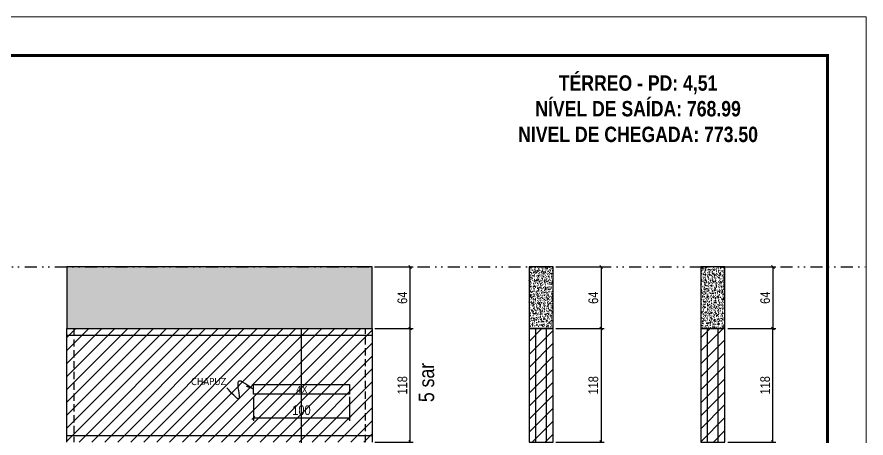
# Model space of a CAD drawing. Extents: x 14400 to 27878, y -21631 to 6985.
# Drawn here: x 16614 to 17497, y -344 to 93 of the extents above; entities that cross this region are included whole.
import ezdxf

# ---------------------------------------------------------------- set-up
doc = ezdxf.new("R2010")
doc.units = 0
for name, pattern in [('DASHED', [0.75, 0.5, -0.25]), ('DIVIDE2', [0.625, 0.25, -0.125, 0, -0.125, 0, -0.125]), ('HIDDEN', [0.375, 0.25, -0.125])]:
    doc.linetypes.add(name, pattern=pattern)
for name, color, linetype in [('COTA', 241, 'Continuous'), ('NOMENCLATURA', 7, 'Continuous'), ('Nível', 160, 'Continuous'), ('Painéis', 200, 'Continuous'), ('SARR_2.2x10', 60, 'Continuous'), ('SARR_2.2x7', 40, 'Continuous'), ('Sarrafo de Pressão', 42, 'HIDDEN'), ('texto', 7, 'Continuous')]:
    doc.layers.add(name, color=color, linetype=linetype)
for name, color, linetype, lineweight in [('Folhas', 255, 'Continuous', 9), ('Hachura', 251, 'Continuous', 9), ('SARRAFO DE PRESSAO', 251, 'DASHED', 9)]:
    doc.layers.add(name, color=color, linetype=linetype, lineweight=lineweight)
doc.styles.add('ARIAL_NARROW', font='ARIALN.TTF', dxfattribs={"height": 0.2})
doc.styles.add('COTA TECNICA', font='techl___.ttf', dxfattribs={"height": 10})
doc.styles.add('ROMANC', font='techb___.ttf', dxfattribs={"height": 2.5})
doc.styles.get("Standard").update_dxf_attribs({"font": 'arial.ttf'})
doc.dimstyles.new('PAINEL', dxfattribs={"dimtxt": 10, "dimasz": 3, "dimexe": 3, "dimexo": 3, "dimgap": 3, "dimtad": 1, "dimdec": 1, "dimzin": 12, "dimdsep": 46, "dimtxsty": 'COTA TECNICA', "dimblk1": 'OBLIQUE', "dimblk2": 'OBLIQUE', "dimsah": 1, "dimcen": 0.9, "dimclrd": 4, "dimclre": 4, "dimclrt": 240, "dimadec": 1, "dimazin": 3, "dimtfac": 1, "dimtdec": 1, "dimtmove": 0, "dimatfit": 3, "dimfxl": 1, "dimtolj": 1, "dimtzin": 12, "dimarcsym": 0})
doc.dimstyles.get("Standard").update_dxf_attribs({"dimtxt": 0.18, "dimasz": 0.18, "dimexe": 0.18, "dimexo": 0.0625, "dimgap": 0.09, "dimtad": 0, "dimtih": 1, "dimtoh": 1, "dimdec": 4, "dimzin": 0, "dimdsep": 46, "dimtxsty": 'Standard', "dimcen": 0.09, "dimadec": 0, "dimazin": 0, "dimtfac": 1, "dimtdec": 4, "dimtofl": 0, "dimtmove": 0, "dimatfit": 3, "dimfxl": 1, "dimtolj": 1, "dimtzin": 0, "dimarcsym": 0})

# ---------------------------------------------------------------- blocks, each defined once
blk = doc.blocks.new('9999999999')
at = {"layer": 'Folhas'}
blk.add_lwpolyline([(98138.98, 34190.21), (99623.98, 34190.21), (99623.98, 35240.21), (98138.98, 35240.21)], close=True, dxfattribs=at)
at = {"layer": 'Folhas', "color": 30, "const_width": 3}
blk.add_lwpolyline([(98213.98, 34230.21), (99583.98, 34230.21), (99583.98, 35200.21), (98213.98, 35200.21)], close=True, dxfattribs=at)
blk = doc.blocks.new('_Oblique')
at = {"color": 0, "linetype": 'ByBlock', "lineweight": -2}
blk.add_line((-0.5, -0.5), (0.5, 0.5), dxfattribs=at)
blk = doc.blocks.new('*D1879')
at = {"layer": 'COTA', "color": 4, "linetype": 'ByBlock', "lineweight": -2, "transparency": 16777216}
for p, q in [((17174.4, -166.44), (17224.39, -166.44)), ((17221.39, -166.44), (17221.39, -230.46)), ((17174.4, -230.46), (17224.39, -230.46))]:
    blk.add_line(p, q, dxfattribs=at)
at = {"layer": 'Defpoints', "color": 0, "linetype": 'ByBlock', "transparency": 16777216}
for p in [(17171.4, -166.44), (17171.4, -230.46), (17221.39, -230.46)]:
    blk.add_point(p, dxfattribs=at)
at = {"layer": 'COTA', "color": 4, "linetype": 'ByBlock', "lineweight": -2, "transparency": 16777216, "xscale": 3, "yscale": 3, "zscale": 3}
for p, rotation in [((17221.39, -166.44), 90), ((17221.39, -230.46), 270)]:
    blk.add_blockref('_Oblique', p, dxfattribs=dict(at, rotation=rotation))
at = {"layer": 'COTA', "color": 240, "linetype": 'ByBlock', "transparency": 16777216, "insert": (17213.29, -198.45), "char_height": 10, "attachment_point": 5, "rotation": 90, "style": 'COTA TECNICA'}
blk.add_mtext('\\A1;64', dxfattribs=at)
blk = doc.blocks.new('*D1897')
at = {"layer": 'COTA', "color": 4, "lineweight": -2, "transparency": 16777216}
for p, q in [((17174.4, -230.46), (17224.39, -230.46)), ((17221.39, -230.46), (17221.39, -348.46)), ((17174.4, -348.46), (17224.39, -348.46))]:
    blk.add_line(p, q, dxfattribs=at)
at = {"layer": 'Defpoints', "color": 0, "transparency": 16777216}
for p in [(17171.4, -230.46), (17171.4, -348.46), (17221.39, -348.46)]:
    blk.add_point(p, dxfattribs=at)
at = {"layer": 'COTA', "color": 4, "lineweight": -2, "transparency": 16777216, "xscale": 3, "yscale": 3, "zscale": 3}
for p, rotation in [((17221.39, -230.46), 90), ((17221.39, -348.46), 270)]:
    blk.add_blockref('_Oblique', p, dxfattribs=dict(at, rotation=rotation))
at = {"layer": 'COTA', "color": 240, "transparency": 16777216, "insert": (17213.29, -289.46), "char_height": 10, "attachment_point": 5, "rotation": 90, "style": 'COTA TECNICA'}
blk.add_mtext('\\A1;118', dxfattribs=at)
blk = doc.blocks.new('*D1886')
at = {"layer": 'COTA', "color": 4, "lineweight": -2, "transparency": 16777216}
for p, q in [((17353.14, -166.44), (17403.13, -166.44)), ((17400.13, -166.44), (17400.13, -230.44)), ((17353.14, -230.44), (17403.13, -230.44))]:
    blk.add_line(p, q, dxfattribs=at)
at = {"layer": 'Defpoints', "color": 0, "transparency": 16777216}
for p in [(17350.14, -166.44), (17350.14, -230.44), (17400.13, -230.44)]:
    blk.add_point(p, dxfattribs=at)
at = {"layer": 'COTA', "color": 4, "lineweight": -2, "transparency": 16777216, "xscale": 3, "yscale": 3, "zscale": 3}
for p, rotation in [((17400.13, -166.44), 90), ((17400.13, -230.44), 270)]:
    blk.add_blockref('_Oblique', p, dxfattribs=dict(at, rotation=rotation))
at = {"layer": 'COTA', "color": 240, "transparency": 16777216, "insert": (17392.03, -198.44), "char_height": 10, "attachment_point": 5, "rotation": 90, "style": 'COTA TECNICA'}
blk.add_mtext('\\A1;64', dxfattribs=at)
blk = doc.blocks.new('*D1887')
at = {"layer": 'COTA', "color": 4, "lineweight": -2, "transparency": 16777216}
for p, q in [((17353.14, -230.44), (17403.13, -230.44)), ((17400.13, -348.46), (17400.13, -230.44)), ((17353.14, -348.46), (17403.13, -348.46))]:
    blk.add_line(p, q, dxfattribs=at)
at = {"layer": 'Defpoints', "color": 0, "transparency": 16777216}
for p in [(17350.14, -230.44), (17400.13, -230.44), (17350.14, -348.46)]:
    blk.add_point(p, dxfattribs=at)
at = {"layer": 'COTA', "color": 4, "lineweight": -2, "transparency": 16777216, "xscale": 3, "yscale": 3, "zscale": 3}
for p, rotation in [((17400.13, -230.44), 90), ((17400.13, -348.46), 270)]:
    blk.add_blockref('_Oblique', p, dxfattribs=dict(at, rotation=rotation))
at = {"layer": 'COTA', "color": 240, "transparency": 16777216, "insert": (17392.03, -289.45), "char_height": 10, "attachment_point": 5, "rotation": 90, "style": 'COTA TECNICA'}
blk.add_mtext('\\A1;118', dxfattribs=at)
blk = doc.blocks.new('*D2095')
at = {"layer": 'COTA', "color": 4, "lineweight": -2, "transparency": 16777216}
for p, q in [((16986.08, -230.44), (17025.72, -230.44)), ((17022.72, -348.44), (17022.72, -230.44)), ((16986.08, -348.44), (17025.72, -348.44))]:
    blk.add_line(p, q, dxfattribs=at)
at = {"layer": 'Defpoints', "color": 0, "transparency": 16777216}
for p in [(16983.08, -230.44), (17022.72, -230.44), (16983.08, -348.44)]:
    blk.add_point(p, dxfattribs=at)
at = {"layer": 'COTA', "color": 4, "lineweight": -2, "transparency": 16777216, "xscale": 3, "yscale": 3, "zscale": 3}
for p, rotation in [((17022.72, -230.44), 90), ((17022.72, -348.44), 270)]:
    blk.add_blockref('_Oblique', p, dxfattribs=dict(at, rotation=rotation))
at = {"layer": 'COTA', "color": 240, "transparency": 16777216, "insert": (17014.63, -289.44), "char_height": 10, "attachment_point": 5, "rotation": 90, "style": 'COTA TECNICA'}
blk.add_mtext('\\A1;118', dxfattribs=at)
blk = doc.blocks.new('*D2096')
at = {"layer": 'COTA', "color": 4, "lineweight": -2, "transparency": 16777216}
for p, q in [((16986.08, -166.44), (17025.72, -166.44)), ((17022.72, -230.44), (17022.72, -166.44)), ((16986.08, -230.44), (17025.72, -230.44))]:
    blk.add_line(p, q, dxfattribs=at)
at = {"layer": 'Defpoints', "color": 0, "transparency": 16777216}
for p in [(16983.08, -166.44), (17022.72, -166.44), (16983.08, -230.44)]:
    blk.add_point(p, dxfattribs=at)
at = {"layer": 'COTA', "color": 4, "lineweight": -2, "transparency": 16777216, "xscale": 3, "yscale": 3, "zscale": 3}
for p, rotation in [((17022.72, -166.44), 90), ((17022.72, -230.44), 270)]:
    blk.add_blockref('_Oblique', p, dxfattribs=dict(at, rotation=rotation))
at = {"layer": 'COTA', "color": 240, "transparency": 16777216, "insert": (17014.62, -198.44), "char_height": 10, "attachment_point": 5, "rotation": 90, "style": 'COTA TECNICA'}
blk.add_mtext('\\A1;64', dxfattribs=at)
blk = doc.blocks.new('*D2097')
at = {"layer": 'COTA', "color": 4, "linetype": 'ByBlock', "lineweight": -2, "transparency": 16777216}
for p, q in [((16859.58, -301.52), (16859.58, -326.44)), ((16959.58, -301.52), (16959.58, -326.44)), ((16959.58, -323.44), (16859.58, -323.44))]:
    blk.add_line(p, q, dxfattribs=at)
at = {"layer": 'Defpoints', "color": 0, "linetype": 'ByBlock', "transparency": 16777216}
for p in [(16859.58, -298.52), (16959.58, -298.52), (16859.58, -323.44)]:
    blk.add_point(p, dxfattribs=at)
at = {"layer": 'COTA', "color": 4, "linetype": 'ByBlock', "lineweight": -2, "transparency": 16777216, "xscale": 3, "yscale": 3, "zscale": 3, "rotation": 180}
blk.add_blockref('_Oblique', (16859.58, -323.44), dxfattribs=at)
at = {"layer": 'COTA', "color": 4, "linetype": 'ByBlock', "lineweight": -2, "transparency": 16777216, "xscale": 3, "yscale": 3, "zscale": 3}
blk.add_blockref('_Oblique', (16959.58, -323.44), dxfattribs=at)
at = {"layer": 'COTA', "color": 240, "linetype": 'ByBlock', "transparency": 16777216, "insert": (16909.58, -315.34), "char_height": 10, "attachment_point": 5, "style": 'COTA TECNICA'}
blk.add_mtext('\\A1;100', dxfattribs=at)

msp = doc.modelspace()

# ---------------------------------------------------------------- hatches: boundary and pattern name
at = {"layer": 'COTA'}
h = msp.add_hatch(dxfattribs=at)
h.set_pattern_fill('AR-CONC', color=256, scale=0.03)
h.paths.add_polyline_path([(16983.08, -166.44), (16665.58, -166.44), (16665.58, -230.44), (16983.08, -230.44)])
h = msp.add_hatch(dxfattribs=at)
h.set_pattern_fill('AR-CONC', color=256, scale=0.03)
h.set_pattern_definition([(50, (1598.5, 91), (5.4655401, -0.4781726), [0.5715, -6.2865]), (355, (1598.5, 91), (-1.0573026, 5.7317054), [0.4572, -5.0292175]), (100.451445, (1598.9555, 90.96), (4.4082374, 5.2535326), [0.4857003, -5.3427073]), (46.1842, (1598.5, 92.524), (8.1323712, -1.2612698), [0.85725, -9.42975]), (96.63556, (1599.178, 92.419), (7.122124, 7.4227837), [0.7285507, -8.0140682]), (351.18415, (1598.5, 92.524), (7.122124, 7.4227837), [0.685799, -7.543792]), (21, (1599.262, 92.143), (4.5484317, -3.067956), [0.5715, -6.2865]), (326, (1599.262, 92.143), (1.8540609, 5.525639), [0.4572, -5.0292]), (71.451445, (1599.641, 91.8873), (6.4024926, 2.457683), [0.4857003, -5.3426981]), (37.5, (1598.5, 91), (0.0926581, 2.53665117), [0, -4.96824, 0, -5.1054, 0, -5.04825]), (7.5, (1598.5, 91), (2.00458988, 3.00541724), [0, -2.91084, 0, -4.85394, 0, -1.92405]), (327.5, (1596.8007, 91), (4.06771786, -0.17186232), [0, -1.905, 0, -5.9436, 0, -7.8867]), (317.5, (1596.0387, 91), (4.44387544, 0.7627947), [0, -2.4765, 0, -3.94716, 0, -5.6007])])
h.paths.add_polyline_path([(17171.4, -166.44), (17146.4, -166.44), (17146.4, -228.46), (17171.4, -228.46)])
h = msp.add_hatch(dxfattribs=at)
h.set_pattern_fill('AR-CONC', color=256, scale=0.03)
h.set_pattern_definition([(50, (0, 101), (5.4655401, -0.4781726), [0.5715, -6.2865]), (355, (0, 101), (-1.0573026, 5.7317054), [0.4572, -5.0292175]), (100.451445, (0.4555, 100.96), (4.4082374, 5.2535326), [0.4857003, -5.3427073]), (46.1842, (0, 102.524), (8.1323712, -1.2612698), [0.85725, -9.42975]), (96.63556, (0.678, 102.419), (7.122124, 7.4227837), [0.7285507, -8.0140682]), (351.18415, (0, 102.524), (7.122124, 7.4227837), [0.685799, -7.543792]), (21, (0.762, 102.143), (4.5484317, -3.067956), [0.5715, -6.2865]), (326, (0.762, 102.143), (1.8540609, 5.525639), [0.4572, -5.0292]), (71.451445, (1.141, 101.8873), (6.4024926, 2.457683), [0.4857003, -5.3426981]), (37.5, (0, 101), (0.0926581, 2.53665117), [0, -4.96824, 0, -5.1054, 0, -5.04825]), (7.5, (0, 101), (2.00458988, 3.00541724), [0, -2.91084, 0, -4.85394, 0, -1.92405]), (327.5, (-1.6993, 101), (4.06771786, -0.17186232), [0, -1.905, 0, -5.9436, 0, -7.8867]), (317.5, (-2.4613, 101), (4.44387544, 0.7627947), [0, -2.4765, 0, -3.94716, 0, -5.6007])])
h.paths.add_polyline_path([(17350.14, -166.44), (17325.14, -166.44), (17325.14, -230.44), (17350.14, -230.44)])
at = {"layer": 'Hachura', "linetype": 'ByBlock'}
h = msp.add_hatch(dxfattribs=at)
h.set_pattern_fill('ANSI31', color=256, scale=3)
h.paths.add_polyline_path([(16435.77, -274.44), (16191.77, -274.44), (16191.77, -375.44), (16435.77, -375.44)])
h.paths.add_polyline_path([(16509.27, -274.44), (16435.77, -274.44), (16435.77, -375.44), (16509.27, -375.44)])
h.paths.add_polyline_path([(16909.58, -230.44), (16665.58, -230.44), (16665.58, -348.44), (16909.58, -348.44)])
h.paths.add_polyline_path([(16983.08, -230.44), (16909.58, -230.44), (16909.58, -348.44), (16983.08, -348.44)])
h.paths.add_polyline_path([(17171.4, -230.46), (17146.4, -230.46), (17146.4, -348.46), (17171.4, -348.46)])
h.paths.add_polyline_path([(17350.14, -230.44), (17325.14, -230.44), (17325.14, -348.46), (17350.14, -348.46)])

# ---------------------------------------------------------------- linework, layer by layer
at = {"layer": 'COTA'}
for points in [[(16665.58, -230.44), (16983.08, -230.44), (16983.08, -166.44), (16665.58, -166.44)], [(17325.14, -230.44), (17350.14, -230.44), (17350.14, -166.44), (17325.14, -166.44)]]:
    msp.add_lwpolyline(points, close=True, dxfattribs=at)
at = {"layer": 'COTA', "linetype": 'ByBlock'}
msp.add_lwpolyline([(17146.4, -230.46), (17171.4, -230.46), (17171.4, -166.44), (17146.4, -166.44)], close=True, dxfattribs=at)
at = {"layer": 'Nível', "color": 4, "linetype": 'DIVIDE2', "ltscale": 50}
msp.add_line((16086.97, -166.44), (17496.97, -166.44), dxfattribs=at)
at = {"layer": 'Painéis'}
for p, q in [((16665.58, -348.44), (16665.58, -230.44)), ((16665.58, -230.44), (16983.08, -230.44)), ((16909.58, -375.44), (16909.58, -230.44)), ((16983.08, -230.44), (16983.08, -348.44))]:
    msp.add_line(p, q, dxfattribs=at)
for points in [[(17146.4, -348.46), (17171.4, -348.46), (17171.4, -230.46), (17146.4, -230.46)], [(17325.14, -348.46), (17350.14, -348.46), (17350.14, -230.44), (17325.14, -230.44)]]:
    msp.add_lwpolyline(points, close=True, dxfattribs=at)
at = {"layer": 'SARR_2.2x10'}
msp.add_lwpolyline([(16859.58, -288.52), (16959.58, -288.52), (16959.58, -298.52), (16859.58, -298.52)], close=True, dxfattribs=at)
at = {"layer": 'SARR_2.2x7'}
for p, q in [((16665.58, -237.44), (16909.58, -237.44)), ((16909.58, -237.44), (16983.08, -237.44)), ((17153.4, -348.44), (17153.4, -230.46)), ((17164.4, -348.44), (17164.4, -230.46)), ((17332.12, -348.45), (17332.12, -230.44)), ((17343.12, -348.45), (17343.12, -230.44)), ((16665.58, -341.44), (16909.58, -341.44)), ((16909.58, -341.44), (16983.08, -341.44))]:
    msp.add_line(p, q, dxfattribs=at)
at = {"layer": 'Sarrafo de Pressão', "ltscale": 30}
for p, q in [((16672.58, -230.44), (16672.58, -348.44)), ((16976.08, -348.44), (16976.08, -230.44))]:
    msp.add_line(p, q, dxfattribs=at)

# ---------------------------------------------------------------- block references
at = {"layer": 'SARRAFO DE PRESSAO', "color": 6, "linetype": 'ByBlock'}
msp.add_blockref('9999999999', (-82127.01, -35146.93), dxfattribs=at)

# ---------------------------------------------------------------- texts
at = {"layer": 'NOMENCLATURA', "style": 'ARIAL_NARROW'}
msp.add_text('5 sar', height=16, rotation=90, dxfattribs=at).set_placement((17047.6, -306.92))
at = {"layer": 'NOMENCLATURA', "color": 2, "insert": (17259.81, 59.34), "char_height": 16, "attachment_point": 2, "style": 'ROMANC'}
msp.add_mtext_dynamic_manual_height_columns('\\PTÉRREO - PD: 4,51\\PNÍVEL DE SAÍDA: 768.99\\PNIVEL DE CHEGADA: 773.50', width=432.3511, gutter_width=1, heights=[0], dxfattribs=at)
at = {"layer": 'texto', "color": 0, "char_height": 7.5, "attachment_point": 5}
for s, insert in [('{\\fTahoma|b0|i0|c0|p34;\\C4;CHAPUZ}', (16813.03, -285.5)), ('{\\fTahoma|b0|i0|c0|p34;\\C4;4X}', (16909.97, -293.81))]:
    msp.add_mtext(s, dxfattribs=dict(at, insert=insert))

# ---------------------------------------------------------------- dimensions: what is measured, and where the dimension line sits
at = {"layer": 'COTA'}
for base, p1, p2, picture, middle in [((17022.72, -166.44), (16983.08, -230.44), (16983.08, -166.44), '*D2096', (17014.62, -198.44)), ((17400.13, -230.44), (17350.14, -166.44), (17350.14, -230.44), '*D1886', (17392.03, -198.44)), ((17022.72, -230.44), (16983.08, -348.44), (16983.08, -230.44), '*D2095', (17014.63, -289.44)), ((17221.39, -348.46), (17171.4, -230.46), (17171.4, -348.46), '*D1897', (17213.29, -289.46)), ((17400.13, -230.44), (17350.14, -348.46), (17350.14, -230.44), '*D1887', (17392.03, -289.45))]:
    dim = msp.add_linear_dim(base=base, p1=p1, p2=p2, angle=90, dimstyle='PAINEL', dxfattribs=at)
    dim.commit()
    dim.dimension.update_dxf_attribs({"geometry": picture, "text_midpoint": middle})
at = {"layer": 'COTA', "linetype": 'ByBlock'}
dim = msp.add_linear_dim(base=(17221.39, -230.46), p1=(17171.4, -166.44), p2=(17171.4, -230.46), angle=90, dimstyle='PAINEL', dxfattribs=at)
dim.commit()
dim.dimension.update_dxf_attribs({"geometry": '*D1879', "text_midpoint": (17213.29, -198.45)})
dim = msp.add_linear_dim(base=(16859.58, -323.44), p1=(16959.58, -298.52), p2=(16859.58, -298.52), dimstyle='PAINEL', dxfattribs=at)
dim.commit()
dim.dimension.update_dxf_attribs({"geometry": '*D2097', "text_midpoint": (16909.58, -315.34)})

# ---------------------------------------------------------------- leaders
at = {"layer": 'COTA', "path_type": 1}
msp.add_leader([(16859.58, -293.52), (16843.8, -285.5), (16844.38, -303.37), (16831.95, -292.23)], dimstyle='Standard', override={"dimasz": 8}, dxfattribs=at)

doc.saveas('drawing.dxf')
